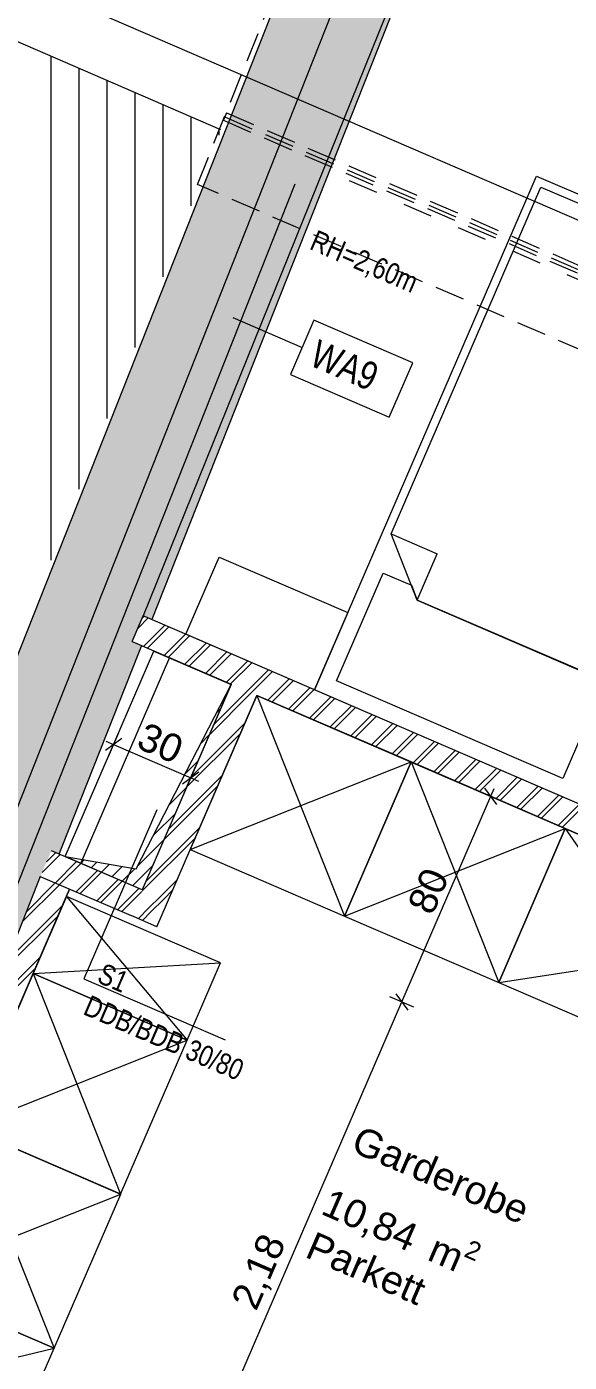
# Model space of a CAD drawing. Header units: millimetres. Extents: x 12535370 to 12592842, y 356201668 to 356234587.
# Drawn here: x 12542413 to 12544350, y 356219734 to 356224507 of the extents above; entities that cross this region are included whole.
import ezdxf
from ezdxf.enums import TextEntityAlignment as Align

# ---------------------------------------------------------------- set-up
doc = ezdxf.new("R2010")
doc.units = ezdxf.units.MM
doc.header["$MEASUREMENT"] = 0
doc.set_wipeout_variables(frame=1)
for name, pattern in [('Dashed', [211.666667, 105.833333, -105.833333]), ('Dot & Dashed', [6702.78, 3527.78, -1763.89, 0, -1411.11]), ('Hidden', [158.75, 105.833333, -52.916667]), ('Wipeout_Contour', [1000, 0, -1000])]:
    doc.linetypes.add(name, pattern=pattern)
for name, color, linetype in [('New_015 Innenwände', 7, 'Continuous'), ('New_045 Dachkonstruktionen', 7, 'Continuous'), ('New_065 Möbel Einrichtung', 7, 'Continuous'), ('New_080 Raumdefinitionen', 7, 'Continuous'), ('New_290 Raster _ Achsen', 7, 'Continuous'), ('New_Archicad Door Markers', 7, 'Continuous'), ('New_Archicad Doors', 7, 'Continuous'), ('New_GRUNDSTÜCKSGRENZE', 7, 'Continuous')]:
    doc.layers.add(name, color=color, linetype=linetype)
for name, color, linetype, lineweight in [('New_015 Innenwände_Pen_No__1', 7, 'Continuous', 13), ('New_045 Dachkonstruktionen_Pen_No__1', 7, 'Continuous', 13), ('New_065 Möbel Einrichtung_Pen_No__1', 7, 'Continuous', 13), ('New_160 Beschriftungen Ausführung_Pen_No__1', 7, 'Continuous', 13), ('New_255 Plangrafiken_Pen_No__1', 7, 'Continuous', 13), ('New_255 Plangrafiken_Pen_No__21', 1, 'Continuous', 13), ('New_255 Plangrafiken_Pen_No__39', 8, 'Continuous', 13), ('New_290 Raster _ Achsen_Pen_No__108', 7, 'Continuous', 13), ('New_Archicad Door Markers_Pen_No__1', 7, 'Continuous', 13), ('New_Archicad Doors_Pen_No__1', 7, 'Continuous', 13), ('New_Archicad Zone Stamps_Pen_No__1', 7, 'Continuous', 13), ('New_GRUNDSTÜCKSGRENZE_Pen_No__1', 7, 'Continuous', 13)]:
    doc.layers.add(name, color=color, linetype=linetype, lineweight=lineweight)
doc.styles.add('GENERATED_STYLE_1', font='arial.ttf')
doc.styles.add('GENERATED_STYLE_2', font='arial.ttf', dxfattribs={"width": 0.8})
doc.dimstyles.new('GENERATED_STYLE__1', dxfattribs={"dimtxt": 125, "dimasz": 47.5, "dimexe": 0.18, "dimexo": 2, "dimgap": 0, "dimtad": 1, "dimlfac": 0.001, "dimzin": 0, "dimdsep": 46, "dimtxsty": 'GENERATED_STYLE_1', "dimblk": 'ARROWHEAD_2', "dimblk1": 'ARROWHEAD_2', "dimblk2": 'ARROWHEAD_2', "dimcen": 0.09, "dimclrd": 7, "dimclre": 7, "dimclrt": 7, "dimadec": 0, "dimazin": 0, "dimtfac": 1, "dimtdec": 4, "dimtmove": 0, "dimatfit": 3, "dimfxl": 1, "dimtolj": 1, "dimtzin": 0, "dimarcsym": 0})
doc.dimstyles.new('GENERATED_STYLE__2', dxfattribs={"dimtxt": 100, "dimasz": 47.5, "dimexe": 0.18, "dimexo": 2, "dimgap": 0, "dimtad": 1, "dimlfac": 0.001, "dimzin": 0, "dimdsep": 46, "dimtxsty": 'GENERATED_STYLE_1', "dimblk": 'ARROWHEAD_2', "dimblk1": 'ARROWHEAD_2', "dimblk2": 'ARROWHEAD_2', "dimcen": 0.09, "dimclrd": 7, "dimclre": 7, "dimclrt": 7, "dimadec": 0, "dimazin": 0, "dimtfac": 1, "dimtdec": 4, "dimtmove": 0, "dimatfit": 3, "dimfxl": 1, "dimtolj": 1, "dimtzin": 0, "dimarcsym": 0})
pattern_1 = [(45, (12240439.16, 356160438.356), (-53.033009, 53.033009), []), (45, (12240428.55, 356160448.96), (-53.033009, 53.033009), [])]

# ---------------------------------------------------------------- blocks, each defined once
blk = doc.blocks.new('Wall_1', base_point=(12539105, 356213987.7))
at = {"layer": 'New_015 Innenwände', "linetype": 'Continuous', "lineweight": 0, "true_color": 0x000000}
h = blk.add_hatch(dxfattribs=at)
h.set_pattern_fill('DÄMMSTOFF__POLYSTYROL_EPS', color=18, style=0, pattern_type=2)
h.set_pattern_definition([(338.410869, (12240439.157, 356160438.356), (19.119148, 48.316231), [30, -60]), (338.410869, (12240490.56, 356160445.956), (19.119148, 48.316231), [30, -60]), (38.410869, (12240467.05, 356160427.317), (-32.28351, 40.715783), [30, -60]), (38.410869, (12240486.17, 356160475.633), (-32.28351, 40.715783), [30, -60]), (98.410869, (12240439.157, 356160438.356), (51.4026574, 7.600448), [30, -60]), (98.410869, (12240458.276, 356160486.67), (51.4026574, 7.600448), [30, -60])])
h.paths.add_polyline_path([(12544625.9, 356227939.6), (12539105, 356213987.7), (12539291, 356213914.1), (12544811.9, 356227866)])
h = blk.add_hatch(dxfattribs=at)
h.set_pattern_fill('BETON_BEWEHRT_SN46', color=18, style=0, pattern_type=2)
h.set_pattern_definition([(45, (12240439.16, 356160438.36), (-70.710678, 70.710678), [30, -20]), (45, (12240403.8, 356160473.71), (-70.710678, 70.710678), [100, 0])])
h.paths.add_polyline_path([(12544811.9, 356227866), (12539291, 356213914.1), (12539477, 356213840.5), (12544997.9, 356227792.4)])
at = {"layer": 'New_015 Innenwände_Pen_No__1', "color": 7, "linetype": 'Continuous', "lineweight": 13}
blk.add_line((12544811.9, 356227866), (12539291, 356213914.1), dxfattribs=at)
at = {"layer": 'New_015 Innenwände_Pen_No__1', "color": 7, "linetype": 'Continuous', "lineweight": 13, "flags": 128}
for points in [[(12544625.9, 356227939.6), (12539105, 356213987.7)], [(12539477, 356213840.5), (12544997.9, 356227792.4)]]:
    blk.add_lwpolyline(points, dxfattribs=at)
blk = doc.blocks.new('Garderobe__1', base_point=(12543925.9, 356220520.6))
at = {"layer": 'New_Archicad Zone Stamps_Pen_No__1', "color": 7, "lineweight": 13, "insert": (12543509.8, 356220384.1), "char_height": 100, "attachment_point": 1, "rotation": 336.6365, "style": 'GENERATED_STYLE_1'}
blk.add_mtext('\\A1;{\\pql;\\pt0,1950;\\fArial|b0|i0|c0|p0;\\W1.000000;10,84\\fArial|b0|i0|c0|p0;\\W1.000000;\\A1{\\H.66x;\\S^  ;}\\fArial|b0|i0|c0|p0;\\W1.000000; m\\fArial|b0|i0|c0|p0;\\W1.000000;\\A1{\\H.66x;\\S2^  ;}}', dxfattribs=at)
at = {"layer": 'New_Archicad Zone Stamps_Pen_No__1', "color": 7, "lineweight": 13, "style": 'GENERATED_STYLE_1'}
for tag, p in [('ROOM_NAME', (12543605.1, 356220581.9)), ('DUMMY_558', (12543519.4, 356220406.4)), ('DUMMY_559', (12543441.5, 356220226)), ('floor_f', (12543441.5, 356220203.2))]:
    blk.add_attdef(tag, text='', height=100, rotation=336.6365, dxfattribs=at).set_placement(p, align=Align.TOP_LEFT)
blk = doc.blocks.new('*X21', base_point=(12240439.2, 356160438.4))
at = {"layer": 'New_255 Plangrafiken_Pen_No__39', "color": 8, "linetype": 'Continuous', "lineweight": 13}
for p, q in [((12542498.2, 356224402.4), (12542498.2, 356224183.6)), ((12542498.2, 356224402.4), (12542498.2, 356224183.6)), ((12542598.2, 356224359), (12542598.2, 356224183.6)), ((12542598.2, 356224359), (12542598.2, 356224183.6)), ((12542698.2, 356224315.6), (12542698.2, 356224183.6)), ((12542698.2, 356224315.6), (12542698.2, 356224183.6)), ((12542798.2, 356224272.2), (12542798.2, 356224183.6)), ((12542798.2, 356224272.2), (12542798.2, 356224183.6)), ((12542898.2, 356224228.7), (12542898.2, 356224183.6)), ((12542898.2, 356224228.7), (12542898.2, 356224183.6)), ((12542498.2, 356224183.6), (12542498.2, 356223933.6)), ((12542498.2, 356224183.6), (12542498.2, 356223933.6)), ((12542598.2, 356224183.6), (12542598.2, 356223933.6)), ((12542598.2, 356224183.6), (12542598.2, 356223933.6)), ((12542698.2, 356224183.6), (12542698.2, 356223933.6)), ((12542698.2, 356224183.6), (12542698.2, 356223933.6)), ((12542798.2, 356224183.6), (12542798.2, 356223933.6)), ((12542798.2, 356224183.6), (12542798.2, 356223933.6)), ((12542898.2, 356224183.6), (12542898.2, 356223933.6)), ((12542898.2, 356224183.6), (12542898.2, 356223933.6)), ((12542998.2, 356224185.3), (12542998.2, 356224183.6)), ((12542998.2, 356224185.3), (12542998.2, 356224183.6)), ((12542998.2, 356224183.6), (12542998.2, 356223933.6)), ((12542998.2, 356224183.6), (12542998.2, 356223933.6)), ((12543098.2, 356224141.9), (12543098.2, 356224119.2)), ((12543098.2, 356224141.9), (12543098.2, 356224119.2)), ((12542498.2, 356223933.6), (12542498.2, 356223683.6)), ((12542498.2, 356223933.6), (12542498.2, 356223683.6)), ((12542598.2, 356223933.6), (12542598.2, 356223683.6)), ((12542598.2, 356223933.6), (12542598.2, 356223683.6)), ((12542698.2, 356223933.6), (12542698.2, 356223683.6)), ((12542698.2, 356223933.6), (12542698.2, 356223683.6)), ((12542798.2, 356223933.6), (12542798.2, 356223683.6)), ((12542798.2, 356223933.6), (12542798.2, 356223683.6)), ((12542898.2, 356223933.6), (12542898.2, 356223683.6)), ((12542898.2, 356223933.6), (12542898.2, 356223683.6)), ((12542998.2, 356223933.6), (12542998.2, 356223866.2)), ((12542998.2, 356223933.6), (12542998.2, 356223866.2)), ((12542498.2, 356223683.6), (12542498.2, 356223433.6)), ((12542498.2, 356223683.6), (12542498.2, 356223433.6)), ((12542598.2, 356223683.6), (12542598.2, 356223433.6)), ((12542598.2, 356223683.6), (12542598.2, 356223433.6)), ((12542698.2, 356223683.6), (12542698.2, 356223433.6)), ((12542698.2, 356223683.6), (12542698.2, 356223433.6)), ((12542798.2, 356223683.6), (12542798.2, 356223433.6)), ((12542798.2, 356223683.6), (12542798.2, 356223433.6)), ((12542898.2, 356223683.6), (12542898.2, 356223613.1)), ((12542898.2, 356223683.6), (12542898.2, 356223613.1)), ((12542498.2, 356223433.6), (12542498.2, 356223183.6)), ((12542498.2, 356223433.6), (12542498.2, 356223183.6)), ((12542598.2, 356223433.6), (12542598.2, 356223183.6)), ((12542598.2, 356223433.6), (12542598.2, 356223183.6)), ((12542698.2, 356223433.6), (12542698.2, 356223183.6)), ((12542698.2, 356223433.6), (12542698.2, 356223183.6)), ((12542798.2, 356223433.6), (12542798.2, 356223360.1)), ((12542798.2, 356223433.6), (12542798.2, 356223360.1)), ((12542498.2, 356223183.6), (12542498.2, 356222933.6)), ((12542498.2, 356223183.6), (12542498.2, 356222933.6)), ((12542598.2, 356223183.6), (12542598.2, 356222933.6)), ((12542598.2, 356223183.6), (12542598.2, 356222933.6)), ((12542698.2, 356223183.6), (12542698.2, 356223107)), ((12542698.2, 356223183.6), (12542698.2, 356223107)), ((12542498.2, 356222933.6), (12542498.2, 356222683.6)), ((12542498.2, 356222933.6), (12542498.2, 356222683.6)), ((12542598.2, 356222933.6), (12542598.2, 356222854)), ((12542598.2, 356222933.6), (12542598.2, 356222854)), ((12542498.2, 356222683.6), (12542498.2, 356222600.9)), ((12542498.2, 356222683.6), (12542498.2, 356222600.9))]:
    blk.add_line(p, q, dxfattribs=at)
blk = doc.blocks.new('Fill_5', base_point=(12240439.2, 356160438.4))
at = {"layer": 'New_255 Plangrafiken_Pen_No__39', "color": 8, "linetype": 'Continuous', "lineweight": 13}
blk.add_blockref('*X21', (12240439.2, 356160438.4), dxfattribs=at)
blk = doc.blocks.new('T Marker 10[1]', base_point=(12546492.5, 356220818.7))
at = {"layer": 'New_Archicad Door Markers_Pen_No__1', "color": 7, "linetype": 'Continuous', "lineweight": 13}
blk.add_line((12546770.1, 356221461.3), (12546452.9, 356220726.9), dxfattribs=at)
at = {"layer": 'New_Archicad Door Markers_Pen_No__1', "color": 7, "lineweight": 13, "style": 'GENERATED_STYLE_1'}
for tag, p in [('AC_WIDO_A_SIZE', (12546576.2, 356221084.8)), ('AC_WIDO_B_SIZE', (12546714.5, 356220882.7))]:
    blk.add_attdef(tag, text='', height=100, rotation=66.6365, dxfattribs=at).set_placement(p, align=Align.BOTTOM_LEFT)
blk = doc.blocks.new('Zargentür_1_Fl 10[1]', base_point=(12240439.2, 356160438.4))
at = {"layer": 'New_Archicad Doors_Pen_No__1', "color": 7, "linetype": 'Continuous', "lineweight": 13}
for p, q in [((12546886, 356220670.5), (12547219.1, 356221441.7)), ((12546048.6, 356221026.8), (12546042.7, 356221013.1)), ((12546112.9, 356220999.1), (12546048.6, 356221026.8)), ((12546042.7, 356221013.1), (12546088.6, 356220993.2)), ((12546088.6, 356220993.2), (12546048.9, 356220901.4)), ((12546114.9, 356221003.7), (12546099, 356220966.9)), ((12546099, 356220966.9), (12546112.9, 356220999.1)), ((12546886, 356220670.5), (12546114.9, 356221003.7)), ((12546085.7, 356220885.6), (12546117.4, 356220959)), ((12546117.4, 356220959), (12546099, 356220966.9)), ((12546099, 356220966.9), (12546870.1, 356220633.8)), ((12546003, 356220921.3), (12545997.1, 356220907.5)), ((12545997.1, 356220907.5), (12546061.3, 356220879.7)), ((12546048.9, 356220901.4), (12546003, 356220921.3)), ((12546061.3, 356220879.7), (12546067.3, 356220893.5)), ((12546067.3, 356220893.5), (12546085.7, 356220885.6)), ((12546870.1, 356220633.8), (12546886, 356220670.5)), ((12546884, 356220666), (12546870.1, 356220633.8)), ((12546948.3, 356220638.2), (12546884, 356220666)), ((12546851.8, 356220641.8), (12546820.1, 356220568.3)), ((12546870.1, 356220633.8), (12546851.8, 356220641.8)), ((12546856.8, 356220552.5), (12546896.4, 356220644.3)), ((12546896.4, 356220644.3), (12546942.3, 356220624.4)), ((12546942.3, 356220624.4), (12546948.3, 356220638.2)), ((12546820.1, 356220568.3), (12546838.4, 356220560.4)), ((12546838.4, 356220560.4), (12546832.5, 356220546.6)), ((12546902.7, 356220532.6), (12546856.8, 356220552.5)), ((12546832.5, 356220546.6), (12546896.7, 356220518.9)), ((12546896.7, 356220518.9), (12546902.7, 356220532.6))]:
    blk.add_line(p, q, dxfattribs=at)
at = {"layer": 'New_Archicad Doors_Pen_No__1', "color": 7, "linetype": 'Dashed', "lineweight": 13}
blk.add_line((12546048.9, 356220901.4), (12546856.8, 356220552.5), dxfattribs=at)
at = {"layer": 'New_Archicad Doors_Pen_No__1', "color": 7, "linetype": 'Continuous', "lineweight": 13}
blk.add_arc((12546886, 356220670.5), 840, 66.6365, 156.6365, dxfattribs=at)
at = {"layer": 'New_Archicad Door Markers', "color": 7, "lineweight": 13}
blk.add_blockref('T Marker 10[1]', (12546492.5, 356220818.7), dxfattribs=at).add_auto_attribs({'AC_WIDO_A_SIZE': '80', 'AC_WIDO_B_SIZE': '2,20'})
blk = doc.blocks.new('Wall_7', base_point=(12542829, 356222401.3))
at = {"color": 254, "linetype": 'Wipeout_Contour', "lineweight": 0, "ltscale": 1425769843.210831}
blk.add_wipeout([(12542829, 356222401.3), (12542789.3, 356222309.5), (12546048.9, 356220901.4), (12546088.6, 356220993.2)], dxfattribs=at).dxf.layer = 'New_015 Innenwände'
at = {"color": 254, "linetype": 'Wipeout_Contour', "lineweight": 0, "ltscale": 1425765824.007867}
blk.add_wipeout([(12546896.4, 356220644.3), (12546856.8, 356220552.5), (12547049.6, 356220469.2), (12547089.2, 356220561)], dxfattribs=at).dxf.layer = 'New_015 Innenwände'
at = {"layer": 'New_015 Innenwände', "linetype": 'Continuous', "lineweight": 0, "true_color": 0x000000}
h = blk.add_hatch(dxfattribs=at)
h.set_pattern_fill('INSULATION', color=18, style=0, pattern_type=2)
h.set_pattern_definition(pattern_1)
h.paths.add_polyline_path([(12542829, 356222401.3), (12542789.3, 356222309.5), (12546048.9, 356220901.4), (12546088.6, 356220993.2)])
h = blk.add_hatch(dxfattribs=at)
h.set_pattern_fill('INSULATION', color=18, style=0, pattern_type=2)
h.set_pattern_definition(pattern_1)
h.paths.add_polyline_path([(12546896.4, 356220644.3), (12546856.8, 356220552.5), (12547049.6, 356220469.2), (12547089.2, 356220561)])
at = {"layer": 'New_015 Innenwände_Pen_No__1', "color": 7, "linetype": 'Continuous', "lineweight": 13}
for p, q in [((12546048.9, 356220901.4), (12546088.6, 356220993.2)), ((12546856.8, 356220552.5), (12546896.4, 356220644.3))]:
    blk.add_line(p, q, dxfattribs=at)
at = {"layer": 'New_015 Innenwände_Pen_No__1', "color": 7, "linetype": 'Continuous', "lineweight": 13, "flags": 128}
for points in [[(12542789.3, 356222309.5), (12542829, 356222401.3)], [(12546088.6, 356220993.2), (12542829, 356222401.3)], [(12542789.3, 356222309.5), (12543142.7, 356222156.9)], [(12543234.5, 356222117.2), (12545764.3, 356221024.4)], [(12545856.2, 356220984.7), (12546048.9, 356220901.4)], [(12547089.2, 356220561), (12546896.4, 356220644.3)], [(12546856.8, 356220552.5), (12547049.6, 356220469.2)], [(12547049.6, 356220469.2), (12547089.2, 356220561)]]:
    blk.add_lwpolyline(points, dxfattribs=at)
at = {"layer": 'New_Archicad Doors', "color": 7, "linetype": 'Continuous', "lineweight": 13}
blk.add_blockref('Zargentür_1_Fl 10[1]', (12240439.2, 356160438.4), dxfattribs=at)
blk = doc.blocks.new('Wall_13', base_point=(12541508.3, 356219044.9))
at = {"color": 254, "linetype": 'Wipeout_Contour', "lineweight": 0, "ltscale": 1425763874.549825}
blk.add_wipeout([(12541508.3, 356219044.9), (12541532.8, 356219034.3), (12542565.6, 356221425), (12542461, 356221470.2)], dxfattribs=at).dxf.layer = 'New_015 Innenwände'
at = {"layer": 'New_015 Innenwände', "linetype": 'Continuous', "lineweight": 0, "true_color": 0x000000}
h = blk.add_hatch(dxfattribs=at)
h.set_pattern_fill('INSULATION', color=18, style=0, pattern_type=2)
h.set_pattern_definition(pattern_1)
h.paths.add_polyline_path([(12541508.3, 356219044.9), (12541532.8, 356219034.3), (12542565.6, 356221425), (12542461, 356221470.2)])
at = {"layer": 'New_015 Innenwände_Pen_No__1', "color": 7, "linetype": 'Continuous', "lineweight": 13, "flags": 128}
for points in [[(12542461, 356221470.2), (12541508.3, 356219044.9)], [(12542565.6, 356221425), (12542461, 356221470.2)], [(12541532.8, 356219034.3), (12542565.6, 356221425)], [(12541508.3, 356219044.9), (12541532.8, 356219034.3)]]:
    blk.add_lwpolyline(points, dxfattribs=at)
blk = doc.blocks.new('Wall_35', base_point=(12543274.2, 356222209))
at = {"color": 254, "linetype": 'Wipeout_Contour', "lineweight": 0, "ltscale": 1069326300.839892}
blk.add_wipeout([(12542825.2, 356221421.8), (12542785.5, 356221330), (12542877.3, 356221290.3)], dxfattribs=at).dxf.layer = 'New_015 Innenwände'
at = {"layer": 'New_015 Innenwände', "linetype": 'Continuous', "lineweight": 0, "true_color": 0x000000}
h = blk.add_hatch(dxfattribs=at)
h.set_pattern_fill('INSULATION', color=18, style=0, pattern_type=2)
h.set_pattern_definition(pattern_1)
h.paths.add_polyline_path([(12542825.2, 356221421.8), (12542785.5, 356221330), (12542877.3, 356221290.3)])
at = {"color": 254, "linetype": 'Wipeout_Contour', "lineweight": 0, "ltscale": 1425770117.035428}
blk.add_wipeout([(12542917, 356221382.1), (12543234.5, 356222117.2), (12543142.7, 356222156.9), (12542825.2, 356221421.8)], dxfattribs=at).dxf.layer = 'New_015 Innenwände'
at = {"layer": 'New_015 Innenwände', "linetype": 'Continuous', "lineweight": 0, "true_color": 0x000000}
h = blk.add_hatch(dxfattribs=at)
h.set_pattern_fill('INSULATION', color=18, style=0, pattern_type=2)
h.set_pattern_definition(pattern_1)
h.paths.add_polyline_path([(12542917, 356221382.1), (12543234.5, 356222117.2), (12543142.7, 356222156.9), (12542825.2, 356221421.8)])
at = {"color": 254, "linetype": 'Wipeout_Contour', "lineweight": 0, "ltscale": 1069326357.969408}
blk.add_wipeout([(12542917, 356221382.1), (12542825.2, 356221421.8), (12542877.3, 356221290.3)], dxfattribs=at).dxf.layer = 'New_015 Innenwände'
at = {"layer": 'New_015 Innenwände', "linetype": 'Continuous', "lineweight": 0, "true_color": 0x000000}
h = blk.add_hatch(dxfattribs=at)
h.set_pattern_fill('INSULATION', color=18, style=0, pattern_type=2)
h.set_pattern_definition(pattern_1)
h.paths.add_polyline_path([(12542917, 356221382.1), (12542825.2, 356221421.8), (12542877.3, 356221290.3)])
at = {"layer": 'New_015 Innenwände_Pen_No__1', "color": 7, "linetype": 'Continuous', "lineweight": 13, "flags": 128}
for points in [[(12543142.7, 356222156.9), (12542825.2, 356221421.8)], [(12542877.3, 356221290.3), (12543234.5, 356222117.2)], [(12542877.3, 356221290.3), (12542785.5, 356221330)]]:
    blk.add_lwpolyline(points, dxfattribs=at)
blk = doc.blocks.new('Wall_36', base_point=(12542877.3, 356221290.3))
at = {"color": 254, "linetype": 'Wipeout_Contour', "lineweight": 0, "ltscale": 1425768769.366175}
blk.add_wipeout([(12542825.2, 356221421.8), (12542500.7, 356221562), (12542461, 356221470.2), (12542785.5, 356221330)], dxfattribs=at).dxf.layer = 'New_015 Innenwände'
at = {"layer": 'New_015 Innenwände', "linetype": 'Continuous', "lineweight": 0, "true_color": 0x000000}
h = blk.add_hatch(dxfattribs=at)
h.set_pattern_fill('INSULATION', color=18, style=0, pattern_type=2)
h.set_pattern_definition(pattern_1)
h.paths.add_polyline_path([(12542825.2, 356221421.8), (12542500.7, 356221562), (12542461, 356221470.2), (12542785.5, 356221330)])
at = {"layer": 'New_015 Innenwände_Pen_No__1', "color": 7, "linetype": 'Continuous', "lineweight": 13, "flags": 128}
for points in [[(12542825.2, 356221421.8), (12542500.7, 356221562)], [(12542461, 356221470.2), (12542785.5, 356221330)]]:
    blk.add_lwpolyline(points, dxfattribs=at)
blk = doc.blocks.new('Roof_3', base_point=(12544625.9, 356227939.6))
at = {"layer": 'New_045 Dachkonstruktionen_Pen_No__1', "color": 7, "linetype": 'Hidden', "lineweight": 13, "flags": 128}
for points in [[(12543022.1, 356223943), (12543948.8, 356226252.1)], [(12543125.7, 356224199.6), (12543114.9, 356224172.3)], [(12543119.6, 356224184.3), (12546407.1, 356222764.2)], [(12543125.7, 356224199.6), (12546411.9, 356222775.4)], [(12543114.9, 356224172.3), (12546401.9, 356222752.3)], [(12546303.9, 356222525.3), (12543022.1, 356223943)]]:
    blk.add_lwpolyline(points, dxfattribs=at)
blk = doc.blocks.new('Schrank variabel 25[18]', base_point=(12543234.5, 356222117.2))
at = {"layer": 'New_065 Möbel Einrichtung_Pen_No__1', "color": 7, "linetype": 'Continuous', "lineweight": 13}
for p, q in [((12543234.5, 356222117.2), (12543547.4, 356221328.5)), ((12542996.6, 356221566.4), (12543785.3, 356221879.3))]:
    blk.add_line(p, q, dxfattribs=at)
at = {"layer": 'New_065 Möbel Einrichtung_Pen_No__1', "color": 7, "linetype": 'Continuous', "lineweight": 13, "flags": 128}
blk.add_lwpolyline([(12543234.5, 356222117.2), (12542996.6, 356221566.4), (12543547.4, 356221328.5), (12543785.3, 356221879.3)], close=True, dxfattribs=at)
blk = doc.blocks.new('Schrank variabel 25[19]', base_point=(12543785.3, 356221879.3))
at = {"layer": 'New_065 Möbel Einrichtung_Pen_No__1', "color": 7, "linetype": 'Continuous', "lineweight": 13}
for p, q in [((12543785.3, 356221879.3), (12544098.2, 356221090.5)), ((12543547.4, 356221328.5), (12544336.1, 356221641.3))]:
    blk.add_line(p, q, dxfattribs=at)
at = {"layer": 'New_065 Möbel Einrichtung_Pen_No__1', "color": 7, "linetype": 'Continuous', "lineweight": 13, "flags": 128}
blk.add_lwpolyline([(12543785.3, 356221879.3), (12543547.4, 356221328.5), (12544098.2, 356221090.5), (12544336.1, 356221641.3)], close=True, dxfattribs=at)
blk = doc.blocks.new('Schrank variabel 25[20]', base_point=(12544336.1, 356221641.3))
at = {"layer": 'New_065 Möbel Einrichtung_Pen_No__1', "color": 7, "linetype": 'Continuous', "lineweight": 13}
for p, q in [((12544336.1, 356221641.3), (12544975.6, 356220711.5)), ((12544098.2, 356221090.5), (12545213.5, 356221262.3))]:
    blk.add_line(p, q, dxfattribs=at)
at = {"layer": 'New_065 Möbel Einrichtung_Pen_No__1', "color": 7, "linetype": 'Continuous', "lineweight": 13, "flags": 128}
blk.add_lwpolyline([(12544336.1, 356221641.3), (12544098.2, 356221090.5), (12544975.6, 356220711.5), (12545213.5, 356221262.3)], close=True, dxfattribs=at)
blk = doc.blocks.new('Schrank variabel 25[22]', base_point=(12542554.1, 356221398.5))
at = {"layer": 'New_065 Möbel Einrichtung_Pen_No__1', "color": 7, "linetype": 'Continuous', "lineweight": 13}
for p, q in [((12542554.1, 356221398.5), (12542986, 356220885.2)), ((12542435.2, 356221123.1), (12543105, 356221160.6))]:
    blk.add_line(p, q, dxfattribs=at)
at = {"layer": 'New_065 Möbel Einrichtung_Pen_No__1', "color": 7, "linetype": 'Continuous', "lineweight": 13, "flags": 128}
blk.add_lwpolyline([(12542554.1, 356221398.5), (12542435.2, 356221123.1), (12542986, 356220885.2), (12543105, 356221160.6)], close=True, dxfattribs=at)
blk = doc.blocks.new('Schrank variabel 25[24]', base_point=(12542435.2, 356221123.1))
at = {"layer": 'New_065 Möbel Einrichtung_Pen_No__1', "color": 7, "linetype": 'Continuous', "lineweight": 13}
for p, q in [((12542435.2, 356221123.1), (12542748, 356220334.4)), ((12542197.2, 356220572.3), (12542986, 356220885.2))]:
    blk.add_line(p, q, dxfattribs=at)
at = {"layer": 'New_065 Möbel Einrichtung_Pen_No__1', "color": 7, "linetype": 'Continuous', "lineweight": 13, "flags": 128}
blk.add_lwpolyline([(12542435.2, 356221123.1), (12542197.2, 356220572.3), (12542748, 356220334.4), (12542986, 356220885.2)], close=True, dxfattribs=at)
blk = doc.blocks.new('Schrank variabel 25[26]', base_point=(12542197.2, 356220572.3))
at = {"layer": 'New_065 Möbel Einrichtung_Pen_No__1', "color": 7, "linetype": 'Continuous', "lineweight": 13}
for p, q in [((12542197.2, 356220572.3), (12542510.1, 356219783.6)), ((12541959.3, 356220021.5), (12542748, 356220334.4))]:
    blk.add_line(p, q, dxfattribs=at)
at = {"layer": 'New_065 Möbel Einrichtung_Pen_No__1', "color": 7, "linetype": 'Continuous', "lineweight": 13, "flags": 128}
blk.add_lwpolyline([(12542197.2, 356220572.3), (12541959.3, 356220021.5), (12542510.1, 356219783.6), (12542748, 356220334.4)], close=True, dxfattribs=at)
blk = doc.blocks.new('Schrank variabel 25[28]', base_point=(12541959.3, 356220021.5))
at = {"layer": 'New_065 Möbel Einrichtung_Pen_No__1', "color": 7, "linetype": 'Continuous', "lineweight": 13}
for p, q in [((12541959.3, 356220021.5), (12542331.2, 356219369.4)), ((12541780.4, 356219607.4), (12542510.1, 356219783.6))]:
    blk.add_line(p, q, dxfattribs=at)
at = {"layer": 'New_065 Möbel Einrichtung_Pen_No__1', "color": 7, "linetype": 'Continuous', "lineweight": 13, "flags": 128}
blk.add_lwpolyline([(12541959.3, 356220021.5), (12541780.4, 356219607.4), (12542331.2, 356219369.4), (12542510.1, 356219783.6)], close=True, dxfattribs=at)
blk = doc.blocks.new('Bett Gruppe 25[31]', base_point=(12544358.3, 356221740.7))
at = {"layer": 'New_065 Möbel Einrichtung_Pen_No__1', "color": 7, "linetype": 'Continuous', "lineweight": 13}
for p, q in [((12543440.2, 356222137.3), (12544233.4, 356223973.3)), ((12544233.4, 356223973.3), (12546069.4, 356223180.2)), ((12543713.7, 356222694.5), (12544249, 356223933.8)), ((12544249, 356223933.8), (12545139.5, 356223549.2)), ((12545139.5, 356223549.2), (12546029.9, 356223164.5)), ((12546069.4, 356223180.2), (12545276.3, 356221344.1)), ((12546029.9, 356223164.5), (12545494.6, 356221925.2)), ((12543807.5, 356222457.9), (12543713.7, 356222694.5)), ((12543713.7, 356222694.5), (12543878.9, 356222623.2)), ((12542981.2, 356222335.6), (12543100.2, 356222611)), ((12543100.2, 356222611), (12543559.2, 356222412.7)), ((12543807.5, 356222457.9), (12543878.9, 356222623.2)), ((12543559.2, 356222412.7), (12543440.2, 356222137.3)), ((12544532.7, 356222144.6), (12543807.5, 356222457.9)), ((12543440.2, 356222137.3), (12542981.2, 356222335.6)), ((12545276.3, 356221344.1), (12543440.2, 356222137.3)), ((12545258, 356221831.3), (12544532.7, 356222144.6)), ((12545258, 356221831.3), (12545329.3, 356221996.6)), ((12545494.6, 356221925.2), (12545329.3, 356221996.6)), ((12545494.6, 356221925.2), (12545258, 356221831.3)), ((12545276.3, 356221344.1), (12545395.2, 356221619.5)), ((12545395.2, 356221619.5), (12545854.2, 356221421.3)), ((12545854.2, 356221421.3), (12545735.3, 356221145.9)), ((12545735.3, 356221145.9), (12545276.3, 356221344.1))]:
    blk.add_line(p, q, dxfattribs=at)
at = {"layer": 'New_065 Möbel Einrichtung_Pen_No__1', "color": 7, "linetype": 'Continuous', "lineweight": 13, "flags": 128}
for points in [[(12544477.7, 356222168.4), (12544327, 356221819.6), (12543519.1, 356222168.6), (12543685.7, 356222554.1), (12543786.7, 356222510.5), (12543807.5, 356222457.9)], [(12545258, 356221831.3), (12545310.5, 356221852.2), (12545411.5, 356221808.6), (12545245, 356221423), (12544437.1, 356221772), (12544587.8, 356222120.8)]]:
    blk.add_lwpolyline(points, close=True, dxfattribs=at)
blk = doc.blocks.new('Standard grid marker[34]', base_point=(12541508.9, 356225057.5))
at = {"layer": 'New_290 Raster _ Achsen_Pen_No__108', "color": 7, "linetype": 'Dot & Dashed', "lineweight": 13}
blk.add_line((12542426.9, 356224660.9), (12563430.3, 356215587.8), dxfattribs=at)
at = {"layer": 'New_290 Raster _ Achsen_Pen_No__108', "color": 7, "lineweight": 13, "style": 'GENERATED_STYLE_1'}
for tag, p in [('AC_MarkerText_1_0', (12541391.5, 356225192.9)), ('AC_MarkerText_1_1', (12564552.3, 356215187.8))]:
    blk.add_attdef(tag, text='', height=150, rotation=336.6365, dxfattribs=at).set_placement(p, align=Align.TOP_CENTER)
blk = doc.blocks.new('Standard grid marker[39]', base_point=(12539230.2, 356213489.9))
at = {"layer": 'New_290 Raster _ Achsen_Pen_No__108', "color": 7, "linetype": 'Dot & Dashed', "lineweight": 13}
blk.add_line((12539603.7, 356214432.9), (12547078.2, 356233305.9), dxfattribs=at)
at = {"layer": 'New_290 Raster _ Achsen_Pen_No__108', "color": 7, "lineweight": 13, "style": 'GENERATED_STYLE_1'}
for tag, p in [('AC_MarkerText_1_1', (12547559.5, 356234477.6)), ('AC_MarkerText_1_0', (12539209.1, 356213393.3))]:
    blk.add_attdef(tag, text='', height=150, rotation=336.6365, dxfattribs=at).set_placement(p, align=Align.TOP_CENTER)
blk = doc.blocks.new('*D167', base_point=(12240439.2, 356160438.4))
at = {"layer": 'New_GRUNDSTÜCKSGRENZE_Pen_No__1', "color": 7, "linetype": 'Continuous', "lineweight": 13, "transparency": 16777216}
for p, q in [((12536469.8, 356214687.4), (12542576.9, 356228824.7)), ((12542619.9, 356228806.2), (12542533.9, 356228843.3)), ((12542598.4, 356228795.8), (12542555.4, 356228853.7)), ((12542576.9, 356228824.7), (12542589, 356228852.8)), ((12536512.9, 356214668.8), (12536426.8, 356214706)), ((12536448.3, 356214716.4), (12536491.4, 356214658.5)), ((12536457.7, 356214659.4), (12536469.8, 356214687.4))]:
    blk.add_line(p, q, dxfattribs=at)
at = {"layer": 'New_GRUNDSTÜCKSGRENZE_Pen_No__1', "color": 7, "lineweight": 13, "transparency": 16777216, "insert": (12539415.4, 356221569.1), "char_height": 125, "attachment_point": 7, "rotation": 66.6365, "style": 'GENERATED_STYLE_1'}
blk.add_mtext('\\A1;{\\pql;\\fArial|b0|i0|c0|p0;\\W1.000000;15,40}', dxfattribs=at)
blk = doc.blocks.new('ARROWHEAD_2')
at = {"color": 0, "linetype": 'Continuous', "lineweight": 0}
for p, q in [((0, 0), (-1, 0)), ((-0.38, -0.66), (0.38, 0.66))]:
    blk.add_line(p, q, dxfattribs=at)
blk = doc.blocks.new('*D192', base_point=(12240439.2, 356160438.4))
at = {"layer": 'New_GRUNDSTÜCKSGRENZE_Pen_No__1', "color": 7, "linetype": 'Continuous', "lineweight": 13, "transparency": 16777216}
for p, q in [((12543752.3, 356221021.3), (12544069.9, 356221756.3)), ((12543730.8, 356221050.2), (12543773.9, 356220992.3)), ((12542887.8, 356219020), (12543752.3, 356221021.3)), ((12542930.9, 356219001.4), (12542844.8, 356219038.6)), ((12542866.3, 356219049), (12542909.4, 356218991.1)), ((12542788.7, 356218790.5), (12542887.8, 356219020))]:
    blk.add_line(p, q, dxfattribs=at)
at = {"layer": 'New_GRUNDSTÜCKSGRENZE_Pen_No__1', "color": 7, "lineweight": 13, "transparency": 16777216, "insert": (12543248.8, 356219906.1), "char_height": 100, "attachment_point": 7, "rotation": 66.6365, "style": 'GENERATED_STYLE_1'}
blk.add_mtext('\\A1;{\\pql;\\fArial|b0|i0|c0|p0;\\W1.000000;2,18}', dxfattribs=at)
blk = doc.blocks.new('*D193', base_point=(12240439.2, 356160438.4))
at = {"layer": 'New_GRUNDSTÜCKSGRENZE_Pen_No__1', "color": 7, "linetype": 'Continuous', "lineweight": 13, "transparency": 16777216}
for p, q in [((12543752.3, 356221021.3), (12544069.9, 356221756.3)), ((12544112.9, 356221737.8), (12544026.8, 356221774.9)), ((12544091.4, 356221727.4), (12544048.3, 356221785.3)), ((12544069.9, 356221756.3), (12544082, 356221784.4)), ((12543795.4, 356221002.7), (12543709.3, 356221039.9)), ((12543730.8, 356221050.2), (12543773.9, 356220992.3)), ((12542887.8, 356219020), (12543752.3, 356221021.3))]:
    blk.add_line(p, q, dxfattribs=at)
at = {"layer": 'New_GRUNDSTÜCKSGRENZE_Pen_No__1', "color": 7, "lineweight": 13, "transparency": 16777216, "insert": (12543862.5, 356221326.7), "char_height": 100, "attachment_point": 7, "rotation": 66.6365, "style": 'GENERATED_STYLE_1'}
blk.add_mtext('\\A1;{\\pql;\\fArial|b0|i0|c0|p0;\\W1.000000;80}', dxfattribs=at)
blk = doc.blocks.new('*D194', base_point=(12240439.2, 356160438.4))
at = {"layer": 'New_GRUNDSTÜCKSGRENZE_Pen_No__1', "color": 7, "linetype": 'Continuous', "lineweight": 13, "transparency": 16777216}
for p, q in [((12542704.4, 356221898.5), (12542741.6, 356221984.6)), ((12542752, 356221963.1), (12542694, 356221920)), ((12542694.9, 356221953.7), (12542723, 356221941.6)), ((12542723, 356221941.6), (12542998.4, 356221822.6)), ((12542969.4, 356221801.1), (12543027.3, 356221844.2)), ((12542979.8, 356221779.6), (12543016.9, 356221865.7)), ((12542998.4, 356221822.6), (12543026.4, 356221810.5))]:
    blk.add_line(p, q, dxfattribs=at)
at = {"layer": 'New_GRUNDSTÜCKSGRENZE_Pen_No__1', "color": 7, "lineweight": 13, "transparency": 16777216, "insert": (12542798.6, 356221930.7), "char_height": 100, "attachment_point": 7, "rotation": 336.6365, "style": 'GENERATED_STYLE_1'}
blk.add_mtext('\\A1;{\\pql;\\fArial|b0|i0|c0|p0;\\W1.000000;30}', dxfattribs=at)

msp = doc.modelspace()

# ---------------------------------------------------------------- hatches: boundary and pattern name
at = {"layer": 'New_255 Plangrafiken_Pen_No__39', "linetype": 'Continuous', "lineweight": 13}
h = msp.add_hatch(dxfattribs=at)
h.set_pattern_fill('FEUERFESTER_STEIN', color=8, style=0, pattern_type=2)
h.set_pattern_definition([(45, (12240439.157, 356160438.356), (-26.5165043, 26.5165043), [])])
h.paths.add_polyline_path([(12542549.849, 356221540.749), (12542803.792, 356221496.808), (12543142.475, 356222156.197), (12542825.224, 356221421.791), (12542558.914, 356221536.833)])

# ---------------------------------------------------------------- linework, layer by layer
at = {"layer": 'New_080 Raumdefinitionen', "color": 21, "linetype": 'Continuous', "lineweight": 0, "true_color": 0xffa8a8, "flags": 128}
for points in [[(12542828.968, 356222401.331), (12547089.216, 356220560.975), (12547461.92, 356221423.749), (12547553.721, 356221384.093), (12547930.457, 356222256.2), (12549910.417, 356221400.89), (12549486.352, 356224097.072), (12547743.738, 356224849.852), (12547338.314, 356223911.333), (12544016.165, 356225346.446)], [(12542922.779, 356222251.875), (12541532.822, 356219034.26), (12544376.376, 356217811.338), (12545764.35, 356221024.363)]]:
    msp.add_lwpolyline(points, close=True, dxfattribs=at)
at = {"layer": 'New_255 Plangrafiken_Pen_No__21', "color": 1, "linetype": 'Continuous', "lineweight": 13, "flags": 128}
msp.add_lwpolyline([(12542549.849, 356221540.749), (12542803.792, 356221496.808), (12543142.475, 356222156.197), (12542825.224, 356221421.791), (12542558.914, 356221536.833)], close=True, dxfattribs=at)

# ---------------------------------------------------------------- block references
at = {"layer": 'New_015 Innenwände', "color": 7, "lineweight": 13}
msp.add_blockref('Wall_1', (12539105.04, 356213987.681), dxfattribs=at)
at = {"layer": 'New_080 Raumdefinitionen', "color": 7, "linetype": 'Continuous', "lineweight": 13}
msp.add_blockref('Garderobe__1', (12543925.861, 356220520.609), dxfattribs=at).add_auto_attribs({'ROOM_NAME': 'Garderobe', 'floor_f': 'Parkett'})
at = {"layer": 'New_255 Plangrafiken_Pen_No__39', "color": 8, "linetype": 'Continuous', "lineweight": 13}
msp.add_blockref('Fill_5', (12240439.157, 356160438.356), dxfattribs=at)

# ---------------------------------------------------------------- next in the draw order: block references
at = {"layer": 'New_015 Innenwände', "color": 7, "lineweight": 13}
for name, p in [('Wall_7', (12542828.968, 356222401.331)), ('Wall_13', (12541508.286, 356219044.859))]:
    msp.add_blockref(name, p, dxfattribs=at)
at = {"layer": 'New_045 Dachkonstruktionen', "color": 7, "linetype": 'Continuous', "lineweight": 13}
msp.add_blockref('Roof_3', (12544625.934, 356227939.598), dxfattribs=at)

# ---------------------------------------------------------------- next in the draw order: linework, layer by layer
at = {"layer": 'New_160 Beschriftungen Ausführung_Pen_No__1', "color": 7, "linetype": 'Continuous', "lineweight": 13}
msp.add_line((12543149.04, 356223467.197), (12543396.094, 356223360.474), dxfattribs=at)
msp.add_lwpolyline([(12543354.126, 356223263.323), (12543707.06, 356223110.861), (12543790.995, 356223305.163), (12543438.061, 356223457.624)], close=True, dxfattribs=at)
at = {"layer": 'New_255 Plangrafiken_Pen_No__1', "color": 7, "linetype": 'Continuous', "lineweight": 13}
msp.add_lwpolyline([(12543105.836, 356224138.584), (12541566.563, 356224806.92)], dxfattribs=at)
at = {"layer": 'New_255 Plangrafiken_Pen_No__39', "color": 8, "linetype": 'Dashed', "lineweight": 13}
msp.add_line((12546577.65, 356222654.91), (12543471.993, 356223996.502), dxfattribs=at)

# ---------------------------------------------------------------- next in the draw order: block references
at = {"layer": 'New_015 Innenwände', "color": 7, "lineweight": 13}
msp.add_blockref('Wall_35', (12543274.193, 356222209.001), dxfattribs=at)
at = {"layer": 'New_065 Möbel Einrichtung', "color": 7, "linetype": 'Continuous', "lineweight": 13}
for name, p in [('Schrank variabel 25[19]', (12543785.341, 356221879.262)), ('Schrank variabel 25[20]', (12544336.145, 356221641.324)), ('Schrank variabel 25[24]', (12542435.181, 356221123.133)), ('Schrank variabel 25[26]', (12542197.242, 356220572.328)), ('Schrank variabel 25[28]', (12541959.304, 356220021.524))]:
    msp.add_blockref(name, p, dxfattribs=at)

# ---------------------------------------------------------------- next in the draw order: texts
at = {"layer": 'New_160 Beschriftungen Ausführung_Pen_No__1', "color": 7, "linetype": 'Continuous', "lineweight": 13, "attachment_point": 7, "rotation": 336.636458, "style": 'GENERATED_STYLE_2'}
for s, insert, char_height in [('\\A1;{\\pql;\\fArial|b0|i0|c0|p0;\\W0.800000;RH=\\fArial|b0|i0|c0|p0;\\W0.800000;2,60\\fArial|b0|i0|c0|p0;\\W0.800000;m\\P\\pql;\\fArial|b0|i0|c0|p0;\\W0.800000;}', (12543413.178, 356223700.957), 75), ('\\A1;{\\pql;\\fArial|b0|i0|c0|p0;\\W0.800000;WA\\fArial|b0|i0|c0|p0;\\W0.800000;9}', (12543416.004, 356223297.87), 100)]:
    msp.add_mtext(s, dxfattribs=dict(at, insert=insert, char_height=char_height))
at = {"layer": 'New_255 Plangrafiken_Pen_No__1', "color": 7, "linetype": 'Continuous', "lineweight": 13, "insert": (12542609.405, 356220977.92), "char_height": 75, "attachment_point": 7, "rotation": 336.636458, "style": 'GENERATED_STYLE_2'}
msp.add_mtext('\\A1;{\\pql;\\fArial|b0|i0|c0|p0;\\W0.800000;S1\\P\\pql;\\fArial|b0|i0|c0|p0;\\W0.800000;DDB/BDB 30/\\fArial|b0|i0|c0|p0;\\W0.800000;80\\P\\pql;\\fArial|b0|i0|c0|p0;\\H1.029164x;\\W0.800000;}', dxfattribs=at)

# ---------------------------------------------------------------- next in the draw order: block references
at = {"layer": 'New_015 Innenwände', "color": 7, "lineweight": 13}
msp.add_blockref('Wall_36', (12542877.348, 356221290.343), dxfattribs=at)
at = {"layer": 'New_065 Möbel Einrichtung', "color": 7, "linetype": 'Continuous', "lineweight": 13}
for name, p in [('Bett Gruppe 25[31]', (12544358.252, 356221740.706)), ('Schrank variabel 25[18]', (12543234.536, 356222117.201))]:
    msp.add_blockref(name, p, dxfattribs=at)

# ---------------------------------------------------------------- next in the draw order: linework, layer by layer
at = {"layer": 'New_255 Plangrafiken_Pen_No__1', "color": 7, "linetype": 'Continuous', "lineweight": 13}
msp.add_lwpolyline([(12542877.452, 356221707.757), (12542616.747, 356221104.25), (12543121.659, 356220886.136)], dxfattribs=at)
at = {"layer": 'New_255 Plangrafiken_Pen_No__21', "color": 1, "linetype": 'Continuous', "lineweight": 13}
msp.add_lwpolyline([(12542825.224, 356221421.791), (12542549.822, 356221540.761), (12542867.073, 356222275.166), (12543142.475, 356222156.197)], close=True, dxfattribs=at)

# ---------------------------------------------------------------- next in the draw order: block references
at = {"layer": 'New_065 Möbel Einrichtung', "color": 7, "linetype": 'Continuous', "lineweight": 13}
msp.add_blockref('Schrank variabel 25[22]', (12542554.15, 356221398.535), dxfattribs=at)
at = {"layer": 'New_290 Raster _ Achsen', "color": 7, "linetype": 'Continuous', "lineweight": 13}
for name, p in [('Standard grid marker[39]', (12539230.19, 356213489.941)), ('Standard grid marker[34]', (12541508.851, 356225057.46))]:
    msp.add_blockref(name, p, dxfattribs=at)

# ---------------------------------------------------------------- next in the draw order: dimensions: what is measured, and where the dimension line sits
at = {"layer": 'New_GRUNDSTÜCKSGRENZE', "color": 7, "linetype": 'Continuous', "lineweight": 13}
for base, p1, p2, angle, dimstyle, picture, middle, turn in [((12542576.91, 356228824.742), (12538945.362, 356213618.042), (12544625.934, 356227939.598), 66.636458, 'GENERATED_STYLE__1', '*D167', (12539441.017, 356221786.097), 66.636458), ((12544069.88, 356221756.346), (12542825.203, 356221421.8), (12543142.736, 356222156.857), 66.636458, 'GENERATED_STYLE__2', '*D193', (12543846.786, 356221416.422), 66.636458), ((12542998.354, 356221822.628), (12542549.849, 356221540.749), (12542825.203, 356221421.8), 336.636458, 'GENERATED_STYLE__2', '*D194', (12542888.281, 356221946.43), 336.636458), ((12543752.347, 356221021.29), (12542591.18, 356219148.185), (12542825.203, 356221421.8), 66.636458, 'GENERATED_STYLE__2', '*D192', (12543254.245, 356220044.747), 66.636458)]:
    dim = msp.add_linear_dim(base=base, p1=p1, p2=p2, angle=angle, dimstyle=dimstyle, dxfattribs=at)
    dim.commit()
    dim.dimension.update_dxf_attribs({"geometry": picture, "text_midpoint": middle, "dimtype": 160, "text_rotation": turn})

doc.saveas('drawing.dxf')
